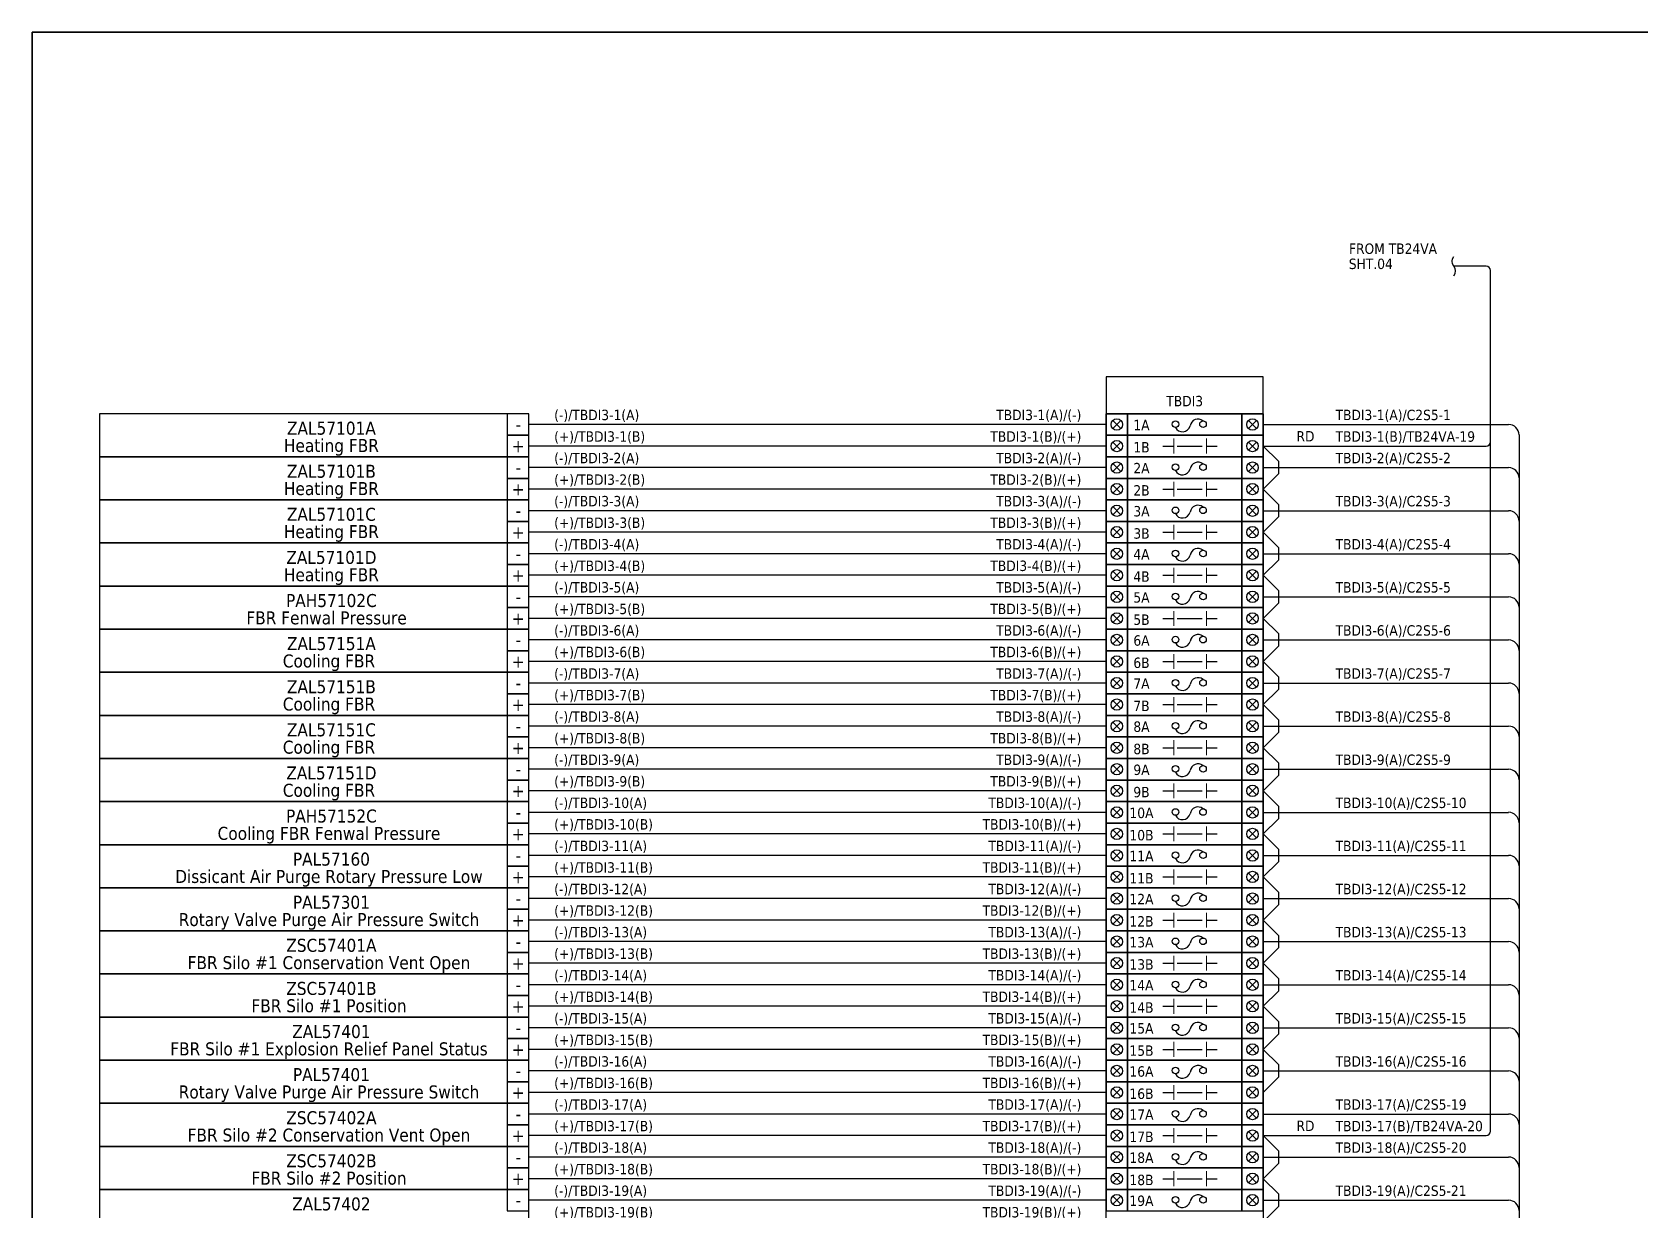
# Model space of a CAD drawing. Header units: millimetres. Extents: x 0 to 1792788, y -13 to 262234.
# Drawn here: x 905434 to 952570, y 126393 to 160934 of the extents above; entities that cross this region are included whole.
import ezdxf
from ezdxf.enums import TextEntityAlignment as Align

# ---------------------------------------------------------------- set-up
doc = ezdxf.new("R2010")
doc.units = ezdxf.units.MM
doc.layers.add('HELPPOINT', color=7, linetype='Continuous', lineweight=25)
doc.layers.add('power', color=7, linetype='Continuous', lineweight=25)
doc.styles.add('Tahoma', font='')
doc.styles.get('Tahoma').set_extended_font_data('Tahoma')

# ---------------------------------------------------------------- blocks, each defined once
blk = doc.blocks.new('TPA')
at = {"layer": 'HELPPOINT', "color": 4, "lineweight": 35, "ltscale": 25.4}
for p, q in [((14292753, 12749437), (14292753, 12827491)), ((14292753, 12827491), (14405128, 12827491)), ((14292753, 12749437), (14292753, 12827491)), ((14292753, 12827491), (14405128, 12827491))]:
    blk.add_line(p, q, dxfattribs=at)

msp = doc.modelspace()

# ---------------------------------------------------------------- linework, layer by layer
at = {"color": 1, "ltscale": 25.4}
for p, q in [((948035, 154079), (947089, 154079)), ((948162, 128725), (948162, 153952)), ((937335, 149555), (937100, 149320)), ((937100, 149555), (937335, 149320)), ((941074, 149555), (941309, 149320)), ((941309, 149555), (941074, 149320)), ((941507, 148806), (941954, 148359)), ((941507, 148806), (948035, 148806)), ((937335, 148292), (937100, 148057)), ((937100, 148292), (937335, 148057)), ((941074, 148292), (941309, 148057)), ((941309, 148292), (941074, 148057)), ((941954, 148359), (941954, 147989)), ((941507, 147543), (941954, 147989)), ((941507, 147543), (941954, 147096)), ((941954, 147096), (941954, 146726)), ((937335, 147029), (937100, 146794)), ((937100, 147029), (937335, 146794)), ((941074, 147029), (941309, 146794)), ((941309, 147029), (941074, 146794)), ((941507, 146280), (941954, 146726)), ((941507, 146280), (941954, 145833)), ((937335, 145766), (937100, 145531)), ((937100, 145766), (937335, 145531)), ((941074, 145766), (941309, 145531)), ((941309, 145766), (941074, 145531)), ((941954, 145833), (941954, 145463)), ((941507, 145017), (941954, 145463)), ((941507, 145017), (941954, 144570)), ((937335, 144503), (937100, 144268)), ((937100, 144503), (937335, 144268)), ((941074, 144503), (941309, 144268)), ((941309, 144503), (941074, 144268)), ((941954, 144570), (941954, 144200)), ((941507, 143754), (941954, 144200)), ((941507, 143754), (941954, 143307)), ((941954, 143307), (941954, 142937)), ((937335, 143240), (937100, 143005)), ((937100, 143240), (937335, 143005)), ((941074, 143240), (941309, 143005)), ((941309, 143240), (941074, 143005)), ((941507, 142491), (941954, 142937)), ((941507, 142491), (941954, 142044)), ((937335, 141977), (937100, 141742)), ((937100, 141977), (937335, 141742)), ((941074, 141977), (941309, 141742)), ((941309, 141977), (941074, 141742)), ((941954, 142044), (941954, 141674)), ((941507, 141228), (941954, 141674)), ((941507, 141228), (941954, 140781)), ((937335, 140714), (937100, 140479)), ((937100, 140714), (937335, 140479)), ((941074, 140714), (941309, 140479)), ((941309, 140714), (941074, 140479)), ((941954, 140781), (941954, 140411)), ((941507, 139965), (941954, 140411)), ((941507, 139965), (941954, 139518)), ((937335, 139451), (937100, 139216)), ((937100, 139451), (937335, 139216)), ((941074, 139451), (941309, 139216)), ((941309, 139451), (941074, 139216)), ((941507, 138702), (941954, 139148)), ((941954, 139518), (941954, 139148)), ((941507, 138702), (941954, 138255)), ((937335, 138188), (937100, 137953)), ((937100, 138188), (937335, 137953)), ((941074, 138188), (941309, 137953)), ((941309, 138188), (941074, 137953)), ((941954, 138255), (941954, 137885)), ((941507, 137439), (941954, 137885)), ((941507, 137439), (941954, 136992)), ((937335, 136925), (937100, 136690)), ((937100, 136925), (937335, 136690)), ((941074, 136925), (941309, 136690)), ((941309, 136925), (941074, 136690)), ((941954, 136992), (941954, 136622)), ((941507, 136176), (941954, 136622)), ((941507, 136176), (941954, 135729)), ((937335, 135662), (937100, 135427)), ((937100, 135662), (937335, 135427)), ((941074, 135662), (941309, 135427)), ((941309, 135662), (941074, 135427)), ((941507, 134913), (941954, 135359)), ((941954, 135729), (941954, 135359)), ((941507, 134913), (941954, 134466)), ((937335, 134399), (937100, 134164)), ((937100, 134399), (937335, 134164)), ((941074, 134399), (941309, 134164)), ((941309, 134399), (941074, 134164)), ((941954, 134466), (941954, 134096)), ((941507, 133650), (941954, 134096)), ((941507, 133650), (941954, 133203)), ((937335, 133136), (937100, 132901)), ((937100, 133136), (937335, 132901)), ((941074, 133136), (941309, 132901)), ((941309, 133136), (941074, 132901)), ((941954, 133203), (941954, 132833)), ((941507, 132387), (941954, 132833)), ((941507, 132387), (941954, 131940)), ((937335, 131873), (937100, 131638)), ((937100, 131873), (937335, 131638)), ((941074, 131873), (941309, 131638)), ((941309, 131873), (941074, 131638)), ((941507, 131124), (941954, 131570)), ((941954, 131940), (941954, 131570)), ((941507, 131124), (941954, 130677)), ((937335, 130610), (937100, 130375)), ((937100, 130610), (937335, 130375)), ((941074, 130610), (941309, 130375)), ((941309, 130610), (941074, 130375)), ((941954, 130677), (941954, 130307)), ((941507, 129861), (941954, 130307)), ((937335, 129347), (937100, 129112)), ((937100, 129347), (937335, 129112)), ((941074, 129347), (941309, 129112)), ((941309, 129347), (941074, 129112)), ((941507, 128598), (941954, 128151)), ((941507, 128598), (948035, 128598)), ((937335, 128084), (937100, 127849)), ((937100, 128084), (937335, 127849)), ((941074, 128084), (941309, 127849)), ((941309, 128084), (941074, 127849)), ((941507, 127335), (941954, 127782)), ((941954, 128151), (941954, 127782)), ((941507, 127335), (941954, 126888)), ((937335, 126821), (937100, 126586)), ((937100, 126821), (937335, 126586)), ((941074, 126821), (941309, 126586)), ((941309, 126821), (941074, 126586)), ((941954, 126888), (941954, 126519)), ((941507, 126072), (941954, 126519))]:
    msp.add_line(p, q, dxfattribs=at)
at = {"color": 4, "ltscale": 25.4}
for p, q in [((936901, 149437), (919984, 149437)), ((941507, 149437), (948696, 149437)), ((949001, 149132), (949001, 107008)), ((936901, 148174), (919984, 148174)), ((941507, 148174), (948696, 148174)), ((936901, 146911), (919984, 146911)), ((941507, 146911), (948696, 146911)), ((936901, 145648), (919984, 145648)), ((941507, 145648), (948696, 145648)), ((936901, 144385), (919984, 144385)), ((941507, 144385), (948696, 144385)), ((936901, 143122), (919984, 143122)), ((941507, 143122), (948696, 143122)), ((936901, 141859), (919984, 141859)), ((941507, 141859), (948696, 141859)), ((936901, 140596), (919984, 140596)), ((941507, 140596), (948696, 140596)), ((936901, 139333), (919984, 139333)), ((941507, 139333), (948696, 139333)), ((936901, 138070), (919984, 138070)), ((941507, 138070), (948696, 138070)), ((936901, 136807), (919984, 136807)), ((941507, 136807), (948696, 136807)), ((936901, 135544), (919984, 135544)), ((941507, 135544), (948696, 135544)), ((936901, 134281), (919984, 134281)), ((941507, 134281), (948696, 134281)), ((936901, 133018), (919984, 133018)), ((941507, 133018), (948696, 133018)), ((936901, 131755), (919984, 131755)), ((941507, 131755), (948696, 131755)), ((936901, 130492), (919984, 130492)), ((941507, 130492), (948696, 130492)), ((936901, 129229), (919984, 129229)), ((941507, 129229), (948696, 129229)), ((936901, 127966), (919984, 127966)), ((941507, 127966), (948696, 127966)), ((936901, 126704), (919984, 126704)), ((941507, 126704), (948696, 126704))]:
    msp.add_line(p, q, dxfattribs=at)
at = {"color": 7, "lineweight": 9, "ltscale": 25.4}
for p, q in [((938886, 148589), (938886, 149022)), ((939840, 148589), (939840, 149022)), ((938886, 147326), (938886, 147759)), ((939840, 147326), (939840, 147759)), ((938886, 146063), (938886, 146496)), ((939840, 146063), (939840, 146496)), ((938886, 144800), (938886, 145233)), ((939840, 144800), (939840, 145233)), ((938886, 143537), (938886, 143970)), ((939840, 143537), (939840, 143970)), ((938886, 142274), (938886, 142707)), ((939840, 142274), (939840, 142707)), ((938886, 141011), (938886, 141444)), ((939840, 141011), (939840, 141444)), ((938886, 139748), (938886, 140181)), ((939840, 139748), (939840, 140181)), ((938886, 138485), (938886, 138919)), ((939840, 138485), (939840, 138919)), ((938886, 137222), (938886, 137656)), ((939840, 137222), (939840, 137656)), ((938886, 135959), (938886, 136393)), ((939840, 135959), (939840, 136393)), ((938886, 134696), (938886, 135130)), ((939840, 134696), (939840, 135130)), ((938886, 133433), (938886, 133867)), ((939840, 133433), (939840, 133867)), ((938886, 132170), (938886, 132604)), ((939840, 132170), (939840, 132604)), ((938886, 130907), (938886, 131341)), ((939840, 130907), (939840, 131341)), ((938886, 129644), (938886, 130078)), ((939840, 129644), (939840, 130078)), ((938886, 128381), (938886, 128815)), ((939840, 128381), (939840, 128815)), ((938886, 127118), (938886, 127552)), ((939840, 127118), (939840, 127552))]:
    msp.add_line(p, q, dxfattribs=at)
at = {"color": 7, "ltscale": 25.4}
for p, q in [((936901, 148806), (919984, 148806)), ((937335, 148923), (937100, 148688)), ((937100, 148923), (937335, 148688)), ((938568, 148806), (938886, 148806)), ((938986, 148806), (939712, 148806)), ((939840, 148806), (940158, 148806)), ((941074, 148923), (941309, 148688)), ((941309, 148923), (941074, 148688)), ((936901, 147543), (919984, 147543)), ((937335, 147660), (937100, 147425)), ((937100, 147660), (937335, 147425)), ((938568, 147543), (938886, 147543)), ((938986, 147543), (939712, 147543)), ((939840, 147543), (940158, 147543)), ((941074, 147660), (941309, 147425)), ((941309, 147660), (941074, 147425)), ((936901, 146280), (919984, 146280)), ((937335, 146397), (937100, 146162)), ((937100, 146397), (937335, 146162)), ((938568, 146280), (938886, 146280)), ((938986, 146280), (939712, 146280)), ((939840, 146280), (940158, 146280)), ((941074, 146397), (941309, 146162)), ((941309, 146397), (941074, 146162)), ((936901, 145017), (919984, 145017)), ((937335, 145134), (937100, 144899)), ((937100, 145134), (937335, 144899)), ((938568, 145017), (938886, 145017)), ((938986, 145017), (939712, 145017)), ((939840, 145017), (940158, 145017)), ((941074, 145134), (941309, 144899)), ((941309, 145134), (941074, 144899)), ((937335, 143871), (937100, 143636)), ((937100, 143871), (937335, 143636)), ((941074, 143871), (941309, 143636)), ((941309, 143871), (941074, 143636)), ((936901, 143754), (919984, 143754)), ((938568, 143754), (938886, 143754)), ((938986, 143754), (939712, 143754)), ((939840, 143754), (940158, 143754)), ((936901, 142491), (919984, 142491)), ((937335, 142608), (937100, 142373)), ((937100, 142608), (937335, 142373)), ((938568, 142491), (938886, 142491)), ((938986, 142491), (939712, 142491)), ((939840, 142491), (940158, 142491)), ((941074, 142608), (941309, 142373)), ((941309, 142608), (941074, 142373)), ((936901, 141228), (919984, 141228)), ((937335, 141345), (937100, 141110)), ((937100, 141345), (937335, 141110)), ((938568, 141228), (938886, 141228)), ((938986, 141228), (939712, 141228)), ((939840, 141228), (940158, 141228)), ((941074, 141345), (941309, 141110)), ((941309, 141345), (941074, 141110)), ((937335, 140082), (937100, 139847)), ((937100, 140082), (937335, 139847)), ((941074, 140082), (941309, 139847)), ((941309, 140082), (941074, 139847)), ((936901, 139965), (919984, 139965)), ((938568, 139965), (938886, 139965)), ((938986, 139965), (939712, 139965)), ((939840, 139965), (940158, 139965)), ((936901, 138702), (919984, 138702)), ((937335, 138819), (937100, 138584)), ((937100, 138819), (937335, 138584)), ((938568, 138702), (938886, 138702)), ((938986, 138702), (939712, 138702)), ((939840, 138702), (940158, 138702)), ((941074, 138819), (941309, 138584)), ((941309, 138819), (941074, 138584)), ((936901, 137439), (919984, 137439)), ((937335, 137556), (937100, 137321)), ((937100, 137556), (937335, 137321)), ((938568, 137439), (938886, 137439)), ((938986, 137439), (939712, 137439)), ((939840, 137439), (940158, 137439)), ((941074, 137556), (941309, 137321)), ((941309, 137556), (941074, 137321)), ((937335, 136293), (937100, 136058)), ((937100, 136293), (937335, 136058)), ((941074, 136293), (941309, 136058)), ((941309, 136293), (941074, 136058)), ((936901, 136176), (919984, 136176)), ((938568, 136176), (938886, 136176)), ((938986, 136176), (939712, 136176)), ((939840, 136176), (940158, 136176)), ((936901, 134913), (919984, 134913)), ((937335, 135030), (937100, 134795)), ((937100, 135030), (937335, 134795)), ((938568, 134913), (938886, 134913)), ((938986, 134913), (939712, 134913)), ((939840, 134913), (940158, 134913)), ((941074, 135030), (941309, 134795)), ((941309, 135030), (941074, 134795)), ((936901, 133650), (919984, 133650)), ((937335, 133767), (937100, 133532)), ((937100, 133767), (937335, 133532)), ((938568, 133650), (938886, 133650)), ((938986, 133650), (939712, 133650)), ((939840, 133650), (940158, 133650)), ((941074, 133767), (941309, 133532)), ((941309, 133767), (941074, 133532)), ((937335, 132504), (937100, 132269)), ((937100, 132504), (937335, 132269)), ((941074, 132504), (941309, 132269)), ((941309, 132504), (941074, 132269)), ((936901, 132387), (919984, 132387)), ((938568, 132387), (938886, 132387)), ((938986, 132387), (939712, 132387)), ((939840, 132387), (940158, 132387)), ((936901, 131124), (919984, 131124)), ((937335, 131241), (937100, 131006)), ((937100, 131241), (937335, 131006)), ((938568, 131124), (938886, 131124)), ((938986, 131124), (939712, 131124)), ((939840, 131124), (940158, 131124)), ((941074, 131241), (941309, 131006)), ((941309, 131241), (941074, 131006)), ((936901, 129861), (919984, 129861)), ((937335, 129978), (937100, 129743)), ((937100, 129978), (937335, 129743)), ((938568, 129861), (938886, 129861)), ((938986, 129861), (939712, 129861)), ((939840, 129861), (940158, 129861)), ((941074, 129978), (941309, 129743)), ((941309, 129978), (941074, 129743)), ((937335, 128715), (937100, 128480)), ((937100, 128715), (937335, 128480)), ((941074, 128715), (941309, 128480)), ((941309, 128715), (941074, 128480)), ((936901, 128598), (919984, 128598)), ((938568, 128598), (938886, 128598)), ((938986, 128598), (939712, 128598)), ((939840, 128598), (940158, 128598)), ((936901, 127335), (919984, 127335)), ((937335, 127452), (937100, 127218)), ((937100, 127452), (937335, 127218)), ((938568, 127335), (938886, 127335)), ((938986, 127335), (939712, 127335)), ((939840, 127335), (940158, 127335)), ((941074, 127452), (941309, 127218)), ((941309, 127452), (941074, 127218))]:
    msp.add_line(p, q, dxfattribs=at)
at = {"color": 1, "ltscale": 25.4}
msp.add_lwpolyline([(947089, 153797, 0.351), (947089, 154079, -0.351), (947089, 154360, 2.081666)], format="xyb", dxfattribs=at)
at = {"color": 4, "ltscale": 25.4}
msp.add_lwpolyline([(936901, 149753), (941507, 149753), (941507, 150832), (936901, 150832)], close=True, dxfattribs=at)
at = {"color": 2, "ltscale": 25.4}
for points in [[(907403, 148490), (919984, 148490), (919984, 149753), (907403, 149753)], [(907403, 147227), (919984, 147227), (919984, 148490), (907403, 148490)], [(907403, 145964), (919984, 145964), (919984, 147227), (907403, 147227)], [(907403, 144701), (919984, 144701), (919984, 145964), (907403, 145964)], [(907403, 143438), (919984, 143438), (919984, 144701), (907403, 144701)], [(907403, 142175), (919984, 142175), (919984, 143438), (907403, 143438)], [(907403, 140912), (919984, 140912), (919984, 142175), (907403, 142175)], [(907403, 139649), (919984, 139649), (919984, 140912), (907403, 140912)], [(907403, 138386), (919984, 138386), (919984, 139649), (907403, 139649)], [(907403, 137123), (919984, 137123), (919984, 138386), (907403, 138386)], [(907403, 135860), (919984, 135860), (919984, 137123), (907403, 137123)], [(907403, 134597), (919984, 134597), (919984, 135860), (907403, 135860)], [(907403, 133334), (919984, 133334), (919984, 134597), (907403, 134597)], [(907403, 132071), (919984, 132071), (919984, 133334), (907403, 133334)], [(907403, 130808), (919984, 130808), (919984, 132071), (907403, 132071)], [(907403, 129545), (919984, 129545), (919984, 130808), (907403, 130808)], [(907403, 128282), (919984, 128282), (919984, 129545), (907403, 129545)], [(907403, 127019), (919984, 127019), (919984, 128282), (907403, 128282)], [(907403, 125756), (919984, 125756), (919984, 127019), (907403, 127019)]]:
    msp.add_lwpolyline(points, close=True, dxfattribs=at)
at = {"color": 7, "ltscale": 25.4}
for points in [[(919353, 149121), (919984, 149121), (919984, 149753), (919353, 149753)], [(919353, 148490), (919984, 148490), (919984, 149121), (919353, 149121)], [(936901, 148490), (937533, 148490), (937533, 149121), (936901, 149121)], [(937533, 148490), (940876, 148490), (940876, 149121), (937533, 149121)], [(940876, 148490), (941507, 148490), (941507, 149121), (940876, 149121)], [(919353, 147858), (919984, 147858), (919984, 148490), (919353, 148490)], [(919353, 147227), (919984, 147227), (919984, 147858), (919353, 147858)], [(936901, 147227), (937533, 147227), (937533, 147858), (936901, 147858)], [(937533, 147227), (940876, 147227), (940876, 147858), (937533, 147858)], [(940876, 147227), (941507, 147227), (941507, 147858), (940876, 147858)], [(919353, 146595), (919984, 146595), (919984, 147227), (919353, 147227)], [(919353, 145964), (919984, 145964), (919984, 146595), (919353, 146595)], [(936901, 145964), (937533, 145964), (937533, 146595), (936901, 146595)], [(937533, 145964), (940876, 145964), (940876, 146595), (937533, 146595)], [(940876, 145964), (941507, 145964), (941507, 146595), (940876, 146595)], [(919353, 145332), (919984, 145332), (919984, 145964), (919353, 145964)], [(919353, 144701), (919984, 144701), (919984, 145332), (919353, 145332)], [(936901, 144701), (937533, 144701), (937533, 145332), (936901, 145332)], [(937533, 144701), (940876, 144701), (940876, 145332), (937533, 145332)], [(940876, 144701), (941507, 144701), (941507, 145332), (940876, 145332)], [(919353, 144069), (919984, 144069), (919984, 144701), (919353, 144701)], [(919353, 143438), (919984, 143438), (919984, 144069), (919353, 144069)], [(936901, 143438), (937533, 143438), (937533, 144069), (936901, 144069)], [(937533, 143438), (940876, 143438), (940876, 144069), (937533, 144069)], [(940876, 143438), (941507, 143438), (941507, 144069), (940876, 144069)], [(919353, 142806), (919984, 142806), (919984, 143438), (919353, 143438)], [(919353, 142175), (919984, 142175), (919984, 142806), (919353, 142806)], [(936901, 142175), (937533, 142175), (937533, 142806), (936901, 142806)], [(937533, 142175), (940876, 142175), (940876, 142806), (937533, 142806)], [(940876, 142175), (941507, 142175), (941507, 142806), (940876, 142806)], [(919353, 141543), (919984, 141543), (919984, 142175), (919353, 142175)], [(919353, 140912), (919984, 140912), (919984, 141543), (919353, 141543)], [(936901, 140912), (937533, 140912), (937533, 141543), (936901, 141543)], [(937533, 140912), (940876, 140912), (940876, 141543), (937533, 141543)], [(940876, 140912), (941507, 140912), (941507, 141543), (940876, 141543)], [(919353, 140281), (919984, 140281), (919984, 140912), (919353, 140912)], [(919353, 139649), (919984, 139649), (919984, 140281), (919353, 140281)], [(936901, 139649), (937533, 139649), (937533, 140281), (936901, 140281)], [(937533, 139649), (940876, 139649), (940876, 140281), (937533, 140281)], [(940876, 139649), (941507, 139649), (941507, 140281), (940876, 140281)], [(919353, 139018), (919984, 139018), (919984, 139649), (919353, 139649)], [(919353, 138386), (919984, 138386), (919984, 139018), (919353, 139018)], [(936901, 138386), (937533, 138386), (937533, 139018), (936901, 139018)], [(937533, 138386), (940876, 138386), (940876, 139018), (937533, 139018)], [(940876, 138386), (941507, 138386), (941507, 139018), (940876, 139018)], [(919353, 137755), (919984, 137755), (919984, 138386), (919353, 138386)], [(919353, 137123), (919984, 137123), (919984, 137755), (919353, 137755)], [(936901, 137123), (937533, 137123), (937533, 137755), (936901, 137755)], [(937533, 137123), (940876, 137123), (940876, 137755), (937533, 137755)], [(940876, 137123), (941507, 137123), (941507, 137755), (940876, 137755)], [(919353, 136492), (919984, 136492), (919984, 137123), (919353, 137123)], [(919353, 135860), (919984, 135860), (919984, 136492), (919353, 136492)], [(936901, 135860), (937533, 135860), (937533, 136492), (936901, 136492)], [(937533, 135860), (940876, 135860), (940876, 136492), (937533, 136492)], [(940876, 135860), (941507, 135860), (941507, 136492), (940876, 136492)], [(919353, 135229), (919984, 135229), (919984, 135860), (919353, 135860)], [(919353, 134597), (919984, 134597), (919984, 135229), (919353, 135229)], [(936901, 134597), (937533, 134597), (937533, 135229), (936901, 135229)], [(937533, 134597), (940876, 134597), (940876, 135229), (937533, 135229)], [(940876, 134597), (941507, 134597), (941507, 135229), (940876, 135229)], [(919353, 133966), (919984, 133966), (919984, 134597), (919353, 134597)], [(919353, 133334), (919984, 133334), (919984, 133966), (919353, 133966)], [(936901, 133334), (937533, 133334), (937533, 133966), (936901, 133966)], [(937533, 133334), (940876, 133334), (940876, 133966), (937533, 133966)], [(940876, 133334), (941507, 133334), (941507, 133966), (940876, 133966)], [(919353, 132703), (919984, 132703), (919984, 133334), (919353, 133334)], [(919353, 132071), (919984, 132071), (919984, 132703), (919353, 132703)], [(936901, 132071), (937533, 132071), (937533, 132703), (936901, 132703)], [(937533, 132071), (940876, 132071), (940876, 132703), (937533, 132703)], [(940876, 132071), (941507, 132071), (941507, 132703), (940876, 132703)], [(919353, 131440), (919984, 131440), (919984, 132071), (919353, 132071)], [(919353, 130808), (919984, 130808), (919984, 131440), (919353, 131440)], [(936901, 130808), (937533, 130808), (937533, 131440), (936901, 131440)], [(937533, 130808), (940876, 130808), (940876, 131440), (937533, 131440)], [(940876, 130808), (941507, 130808), (941507, 131440), (940876, 131440)], [(919353, 130177), (919984, 130177), (919984, 130808), (919353, 130808)], [(919353, 129545), (919984, 129545), (919984, 130177), (919353, 130177)], [(936901, 129545), (937533, 129545), (937533, 130177), (936901, 130177)], [(937533, 129545), (940876, 129545), (940876, 130177), (937533, 130177)], [(940876, 129545), (941507, 129545), (941507, 130177), (940876, 130177)], [(919353, 128914), (919984, 128914), (919984, 129545), (919353, 129545)], [(919353, 128282), (919984, 128282), (919984, 128914), (919353, 128914)], [(936901, 128282), (937533, 128282), (937533, 128914), (936901, 128914)], [(937533, 128282), (940876, 128282), (940876, 128914), (937533, 128914)], [(940876, 128282), (941507, 128282), (941507, 128914), (940876, 128914)], [(919353, 127651), (919984, 127651), (919984, 128282), (919353, 128282)], [(919353, 127019), (919984, 127019), (919984, 127651), (919353, 127651)], [(936901, 127019), (937533, 127019), (937533, 127651), (936901, 127651)], [(937533, 127019), (940876, 127019), (940876, 127651), (937533, 127651)], [(940876, 127019), (941507, 127019), (941507, 127651), (940876, 127651)], [(919353, 126388), (919984, 126388), (919984, 127019), (919353, 127019)]]:
    msp.add_lwpolyline(points, close=True, dxfattribs=at)
at = {"color": 1, "ltscale": 25.4}
for points in [[(936901, 149121), (937533, 149121), (937533, 149753), (936901, 149753)], [(937533, 149121), (940876, 149121), (940876, 149753), (937533, 149753)], [(940876, 149121), (941507, 149121), (941507, 149753), (940876, 149753)], [(936901, 147858), (937533, 147858), (937533, 148490), (936901, 148490)], [(937533, 147858), (940876, 147858), (940876, 148490), (937533, 148490)], [(940876, 147858), (941507, 147858), (941507, 148490), (940876, 148490)], [(936901, 146595), (937533, 146595), (937533, 147227), (936901, 147227)], [(937533, 146595), (940876, 146595), (940876, 147227), (937533, 147227)], [(940876, 146595), (941507, 146595), (941507, 147227), (940876, 147227)], [(936901, 145332), (937533, 145332), (937533, 145964), (936901, 145964)], [(937533, 145332), (940876, 145332), (940876, 145964), (937533, 145964)], [(940876, 145332), (941507, 145332), (941507, 145964), (940876, 145964)], [(936901, 144069), (937533, 144069), (937533, 144701), (936901, 144701)], [(937533, 144069), (940876, 144069), (940876, 144701), (937533, 144701)], [(940876, 144069), (941507, 144069), (941507, 144701), (940876, 144701)], [(936901, 142806), (937533, 142806), (937533, 143438), (936901, 143438)], [(937533, 142806), (940876, 142806), (940876, 143438), (937533, 143438)], [(940876, 142806), (941507, 142806), (941507, 143438), (940876, 143438)], [(936901, 141543), (937533, 141543), (937533, 142175), (936901, 142175)], [(937533, 141543), (940876, 141543), (940876, 142175), (937533, 142175)], [(940876, 141543), (941507, 141543), (941507, 142175), (940876, 142175)], [(936901, 140281), (937533, 140281), (937533, 140912), (936901, 140912)], [(937533, 140281), (940876, 140281), (940876, 140912), (937533, 140912)], [(940876, 140281), (941507, 140281), (941507, 140912), (940876, 140912)], [(936901, 139018), (937533, 139018), (937533, 139649), (936901, 139649)], [(937533, 139018), (940876, 139018), (940876, 139649), (937533, 139649)], [(940876, 139018), (941507, 139018), (941507, 139649), (940876, 139649)], [(936901, 137755), (937533, 137755), (937533, 138386), (936901, 138386)], [(937533, 137755), (940876, 137755), (940876, 138386), (937533, 138386)], [(940876, 137755), (941507, 137755), (941507, 138386), (940876, 138386)], [(936901, 136492), (937533, 136492), (937533, 137123), (936901, 137123)], [(937533, 136492), (940876, 136492), (940876, 137123), (937533, 137123)], [(940876, 136492), (941507, 136492), (941507, 137123), (940876, 137123)], [(936901, 135229), (937533, 135229), (937533, 135860), (936901, 135860)], [(937533, 135229), (940876, 135229), (940876, 135860), (937533, 135860)], [(940876, 135229), (941507, 135229), (941507, 135860), (940876, 135860)], [(936901, 133966), (937533, 133966), (937533, 134597), (936901, 134597)], [(937533, 133966), (940876, 133966), (940876, 134597), (937533, 134597)], [(940876, 133966), (941507, 133966), (941507, 134597), (940876, 134597)], [(936901, 132703), (937533, 132703), (937533, 133334), (936901, 133334)], [(937533, 132703), (940876, 132703), (940876, 133334), (937533, 133334)], [(940876, 132703), (941507, 132703), (941507, 133334), (940876, 133334)], [(936901, 131440), (937533, 131440), (937533, 132071), (936901, 132071)], [(937533, 131440), (940876, 131440), (940876, 132071), (937533, 132071)], [(940876, 131440), (941507, 131440), (941507, 132071), (940876, 132071)], [(936901, 130177), (937533, 130177), (937533, 130808), (936901, 130808)], [(937533, 130177), (940876, 130177), (940876, 130808), (937533, 130808)], [(940876, 130177), (941507, 130177), (941507, 130808), (940876, 130808)], [(936901, 128914), (937533, 128914), (937533, 129545), (936901, 129545)], [(937533, 128914), (940876, 128914), (940876, 129545), (937533, 129545)], [(940876, 128914), (941507, 128914), (941507, 129545), (940876, 129545)], [(936901, 127651), (937533, 127651), (937533, 128282), (936901, 128282)], [(937533, 127651), (940876, 127651), (940876, 128282), (937533, 128282)], [(940876, 127651), (941507, 127651), (941507, 128282), (940876, 128282)], [(936901, 126388), (937533, 126388), (937533, 127019), (936901, 127019)], [(937533, 126388), (940876, 126388), (940876, 127019), (937533, 127019)], [(940876, 126388), (941507, 126388), (941507, 127019), (940876, 127019)]]:
    msp.add_lwpolyline(points, close=True, dxfattribs=at)
at = {"color": 7, "lineweight": 30, "ltscale": 25.4}
for points in [[(936901, 149753), (941507, 149753), (941507, 148490), (936901, 148490), (936901, 149753)], [(936901, 148490), (941507, 148490), (941507, 147227), (936901, 147227), (936901, 148490)], [(936901, 147227), (941507, 147227), (941507, 145964), (936901, 145964), (936901, 147227)], [(936901, 145964), (941507, 145964), (941507, 144701), (936901, 144701), (936901, 145964)], [(936901, 144701), (941507, 144701), (941507, 143438), (936901, 143438), (936901, 144701)], [(936901, 143438), (941507, 143438), (941507, 142175), (936901, 142175), (936901, 143438)], [(936901, 142175), (941507, 142175), (941507, 140912), (936901, 140912), (936901, 142175)], [(936901, 140912), (941507, 140912), (941507, 139649), (936901, 139649), (936901, 140912)], [(936901, 139649), (941507, 139649), (941507, 138386), (936901, 138386), (936901, 139649)], [(936901, 138386), (941507, 138386), (941507, 137123), (936901, 137123), (936901, 138386)], [(936901, 137123), (941507, 137123), (941507, 135860), (936901, 135860), (936901, 137123)], [(936901, 135860), (941507, 135860), (941507, 134597), (936901, 134597), (936901, 135860)], [(936901, 134597), (941507, 134597), (941507, 133334), (936901, 133334), (936901, 134597)], [(936901, 133334), (941507, 133334), (941507, 132071), (936901, 132071), (936901, 133334)], [(936901, 132071), (941507, 132071), (941507, 130808), (936901, 130808), (936901, 132071)], [(936901, 130808), (941507, 130808), (941507, 129545), (936901, 129545), (936901, 130808)], [(936901, 129545), (941507, 129545), (941507, 128282), (936901, 128282), (936901, 129545)], [(936901, 128282), (941507, 128282), (941507, 127019), (936901, 127019), (936901, 128282)], [(936901, 127019), (941507, 127019), (941507, 125756), (936901, 125756), (936901, 127019)]]:
    msp.add_lwpolyline(points, dxfattribs=at)
at = {"color": 1, "ltscale": 25.4}
for centre in [(937217, 149437), (941191, 149437), (937217, 148174), (941191, 148174), (937217, 146911), (941191, 146911), (937217, 145648), (941191, 145648), (937217, 144385), (941191, 144385), (937217, 143122), (941191, 143122), (937217, 141859), (941191, 141859), (937217, 140596), (941191, 140596), (937217, 139333), (941191, 139333), (937217, 138070), (941191, 138070), (937217, 136807), (941191, 136807), (937217, 135544), (941191, 135544), (937217, 134281), (941191, 134281), (937217, 133018), (941191, 133018), (937217, 131755), (941191, 131755), (937217, 130492), (941191, 130492), (937217, 129229), (941191, 129229), (937217, 127966), (941191, 127966), (937217, 126704), (941191, 126704)]:
    msp.add_circle(centre, 166, dxfattribs=at)
at = {"color": 7, "ltscale": 25.4}
for centre in [(937217, 148806), (941191, 148806), (937217, 147543), (941191, 147543), (937217, 146280), (941191, 146280), (937217, 145017), (941191, 145017), (937217, 143754), (941191, 143754), (937217, 142491), (941191, 142491), (937217, 141228), (941191, 141228), (937217, 139965), (941191, 139965), (937217, 138702), (941191, 138702), (937217, 137439), (941191, 137439), (937217, 136176), (941191, 136176), (937217, 134913), (941191, 134913), (937217, 133650), (941191, 133650), (937217, 132387), (941191, 132387), (937217, 131124), (941191, 131124), (937217, 129861), (941191, 129861), (937217, 128598), (941191, 128598), (937217, 127335), (941191, 127335)]:
    msp.add_circle(centre, 166, dxfattribs=at)
at = {"color": 1, "ltscale": 25.4}
for centre, start, end in [((948035, 153952), 0, 90), ((948035, 148933), 270, 0), ((948035, 128725), 270, 0)]:
    msp.add_arc(centre, 127, start, end, dxfattribs=at)
at = {"color": 4, "ltscale": 25.4}
for centre in [(948696, 149132), (948696, 147869), (948696, 146606), (948696, 145343), (948696, 144080), (948696, 142817), (948696, 141554), (948696, 140291), (948696, 139028), (948696, 137766), (948696, 136503), (948696, 135240), (948696, 133977), (948696, 132714), (948696, 131451), (948696, 130188), (948696, 128925), (948696, 127662), (948696, 126399)]:
    msp.add_arc(centre, 305, 0, 90, dxfattribs=at)
at = {"layer": 'power', "color": 1, "ltscale": 25.4}
for centre in [(938932, 149447), (939742, 149447), (938932, 148184), (939742, 148184), (938932, 146921), (939742, 146921), (938932, 145658), (939742, 145658), (938932, 144395), (939742, 144395), (938932, 143132), (939742, 143132), (938932, 141869), (939742, 141869), (938932, 140606), (939742, 140606), (938932, 139343), (939742, 139343), (938932, 138080), (939742, 138080), (938932, 136817), (939742, 136817), (938932, 135554), (939742, 135554), (938932, 134291), (939742, 134291), (938932, 133028), (939742, 133028), (938932, 131765), (939742, 131765), (938932, 130502), (939742, 130502), (938932, 129239), (939742, 129239), (938932, 127976), (939742, 127976), (938932, 126713), (939742, 126713)]:
    msp.add_circle(centre, 96.7, dxfattribs=at)
for centre, radius, start, end in [((939595, 149361), 235, 51.1309, 171.3254), ((939139, 149452), 230, 206.1634, 346.0383), ((939139, 148189), 230, 206.1634, 346.0383), ((939595, 148098), 235, 51.1309, 171.3254), ((939595, 146835), 235, 51.1309, 171.3254), ((939139, 146926), 230, 206.1634, 346.0383), ((939595, 145572), 235, 51.1309, 171.3254), ((939139, 145663), 230, 206.1634, 346.0383), ((939139, 144400), 230, 206.1634, 346.0383), ((939595, 144309), 235, 51.1309, 171.3254), ((939139, 143137), 230, 206.1634, 346.0383), ((939595, 143046), 235, 51.1309, 171.3254), ((939595, 141783), 235, 51.1309, 171.3254), ((939139, 141874), 230, 206.1634, 346.0383), ((939139, 140611), 230, 206.1634, 346.0383), ((939595, 140520), 235, 51.1309, 171.3254), ((939139, 139348), 230, 206.1634, 346.0383), ((939595, 139257), 235, 51.1309, 171.3254), ((939595, 137994), 235, 51.1309, 171.3254), ((939139, 138085), 230, 206.1634, 346.0383), ((939139, 136822), 230, 206.1634, 346.0383), ((939595, 136731), 235, 51.1309, 171.3254), ((939139, 135559), 230, 206.1634, 346.0383), ((939595, 135468), 235, 51.1309, 171.3254), ((939595, 134205), 235, 51.1309, 171.3254), ((939139, 134296), 230, 206.1634, 346.0383), ((939139, 133033), 230, 206.1634, 346.0383), ((939595, 132942), 235, 51.1309, 171.3254), ((939139, 131770), 230, 206.1634, 346.0383), ((939595, 131679), 235, 51.1309, 171.3254), ((939595, 130416), 235, 51.1309, 171.3254), ((939139, 130507), 230, 206.1634, 346.0383), ((939139, 129244), 230, 206.1634, 346.0383), ((939595, 129153), 235, 51.1309, 171.3254), ((939139, 127981), 230, 206.1634, 346.0383), ((939595, 127890), 235, 51.1309, 171.3254), ((939595, 126627), 235, 51.1309, 171.3254), ((939139, 126718), 230, 206.1634, 346.0383)]:
    msp.add_arc(centre, radius, start, end, dxfattribs=at)

# ---------------------------------------------------------------- block references
at = {"xscale": 0.8800000000046566, "yscale": 0.8800000000046566, "zscale": 0.8800000000046566}
msp.add_blockref('TPA', (-11672189, -11127258), dxfattribs=at)

# ---------------------------------------------------------------- texts
at = {"color": 1, "style": 'Tahoma'}
for s, p in [('FROM TB24VA', (944018, 154436)), ('SHT.04', (944013, 153992)), ('RD', (942480, 148939)), ('TBDI3-1(B)/TB24VA-19', (943625, 148932)), ('RD', (942480, 128731)), ('TBDI3-17(B)/TB24VA-20', (943625, 128725))]:
    msp.add_text(s, height=304.8, dxfattribs=at).set_placement(p)
at = {"color": 4, "style": 'Tahoma'}
for s, height, p in [('TBDI3', 304.8, (939204, 150123)), ('ZAL57101A', 381, (914202, 149329)), ('Heating FBR', 381, (914202, 148821)), ('ZAL57101B', 381, (914202, 148067)), ('Heating FBR', 381, (914202, 147559)), ('ZAL57101C', 381, (914202, 146804)), ('Heating FBR', 381, (914202, 146296)), ('ZAL57101D', 381, (914202, 145541)), ('Heating FBR', 381, (914202, 145033)), ('PAH57102C', 381, (914202, 144278)), ('FBR Fenwal Pressure  ', 381, (914202, 143770)), ('ZAL57151A', 381, (914202, 143015)), ('Cooling FBR ', 381, (914202, 142507)), ('ZAL57151B', 381, (914202, 141752)), ('Cooling FBR ', 381, (914202, 141244)), ('ZAL57151C', 381, (914202, 140489)), ('Cooling FBR ', 381, (914202, 139981)), ('ZAL57151D', 381, (914202, 139226)), ('Cooling FBR ', 381, (914202, 138718)), ('PAH57152C', 381, (914202, 137963)), ('Cooling FBR Fenwal Pressure ', 381, (914202, 137455)), ('PAL57160', 381, (914202, 136700)), ('Dissicant Air Purge Rotary Pressure Low ', 381, (914202, 136192)), ('PAL57301', 381, (914202, 135437)), ('Rotary Valve Purge Air Pressure Switch ', 381, (914202, 134929)), ('ZSC57401A', 381, (914202, 134174)), ('FBR Silo #1 Conservation Vent Open ', 381, (914202, 133666)), ('ZSC57401B', 381, (914202, 132911)), ('FBR Silo #1 Position ', 381, (914202, 132403)), ('ZAL57401', 381, (914202, 131648)), ('FBR Silo #1 Explosion Relief Panel Status ', 381, (914202, 131140)), ('PAL57401', 381, (914202, 130385)), ('Rotary Valve Purge Air Pressure Switch ', 381, (914202, 129877)), ('ZSC57402A', 381, (914202, 129122)), ('FBR Silo #2 Conservation Vent Open ', 381, (914202, 128614)), ('ZSC57402B', 381, (914202, 127859)), ('FBR Silo #2 Position ', 381, (914202, 127351)), ('ZAL57402', 381, (914202, 126596))]:
    msp.add_text(s, height=height, dxfattribs=at).set_placement(p, align=Align.MIDDLE_CENTER)
for s, p in [('(-)/TBDI3-1(A)', (920729, 149564)), ('TBDI3-1(A)/C2S5-1', (943625, 149564)), ('(-)/TBDI3-2(A)', (920729, 148301)), ('TBDI3-2(A)/C2S5-2', (943625, 148301)), ('(-)/TBDI3-3(A)', (920729, 147038)), ('TBDI3-3(A)/C2S5-3', (943625, 147038)), ('(-)/TBDI3-4(A)', (920729, 145775)), ('TBDI3-4(A)/C2S5-4', (943625, 145775)), ('(-)/TBDI3-5(A)', (920729, 144512)), ('TBDI3-5(A)/C2S5-5', (943625, 144512)), ('(-)/TBDI3-6(A)', (920729, 143249)), ('TBDI3-6(A)/C2S5-6', (943625, 143249)), ('(-)/TBDI3-7(A)', (920729, 141986)), ('TBDI3-7(A)/C2S5-7', (943625, 141986)), ('(-)/TBDI3-8(A)', (920729, 140723)), ('TBDI3-8(A)/C2S5-8', (943625, 140723)), ('(-)/TBDI3-9(A)', (920729, 139460)), ('TBDI3-9(A)/C2S5-9', (943625, 139460)), ('(-)/TBDI3-10(A)', (920729, 138197)), ('TBDI3-10(A)/C2S5-10', (943625, 138197)), ('(-)/TBDI3-11(A)', (920729, 136934)), ('TBDI3-11(A)/C2S5-11', (943625, 136934)), ('(-)/TBDI3-12(A)', (920729, 135671)), ('TBDI3-12(A)/C2S5-12', (943625, 135671)), ('(-)/TBDI3-13(A)', (920729, 134408)), ('TBDI3-13(A)/C2S5-13', (943625, 134408)), ('(-)/TBDI3-14(A)', (920729, 133145)), ('TBDI3-14(A)/C2S5-14', (943625, 133145)), ('(-)/TBDI3-15(A)', (920729, 131882)), ('TBDI3-15(A)/C2S5-15', (943625, 131882)), ('(-)/TBDI3-16(A)', (920729, 130619)), ('TBDI3-16(A)/C2S5-16', (943625, 130619)), ('(-)/TBDI3-17(A)', (920729, 129356)), ('TBDI3-17(A)/C2S5-19', (943625, 129356)), ('(-)/TBDI3-18(A)', (920729, 128093)), ('TBDI3-18(A)/C2S5-20', (943625, 128093)), ('(-)/TBDI3-19(A)', (920729, 126830)), ('TBDI3-19(A)/C2S5-21', (943625, 126830))]:
    msp.add_text(s, height=304.8, dxfattribs=at).set_placement(p)
for s, p in [('TBDI3-1(A)/(-)', (936177, 149564)), ('TBDI3-2(A)/(-)', (936177, 148301)), ('TBDI3-3(A)/(-)', (936177, 147038)), ('TBDI3-4(A)/(-)', (936177, 145775)), ('TBDI3-5(A)/(-)', (936177, 144512)), ('TBDI3-6(A)/(-)', (936177, 143249)), ('TBDI3-7(A)/(-)', (936177, 141986)), ('TBDI3-8(A)/(-)', (936177, 140723)), ('TBDI3-9(A)/(-)', (936177, 139460)), ('TBDI3-10(A)/(-)', (936177, 138197)), ('TBDI3-11(A)/(-)', (936177, 136934)), ('TBDI3-12(A)/(-)', (936177, 135671)), ('TBDI3-13(A)/(-)', (936177, 134408)), ('TBDI3-14(A)/(-)', (936177, 133145)), ('TBDI3-15(A)/(-)', (936177, 131882)), ('TBDI3-16(A)/(-)', (936177, 130619)), ('TBDI3-17(A)/(-)', (936177, 129356)), ('TBDI3-18(A)/(-)', (936177, 128093)), ('TBDI3-19(A)/(-)', (936177, 126830))]:
    msp.add_text(s, height=304.8, dxfattribs=at).set_placement(p, align=Align.RIGHT)
at = {"color": 7, "style": 'Tahoma'}
for s, p in [('(+)/TBDI3-1(B)', (920729, 148932)), ('(+)/TBDI3-2(B)', (920729, 147669)), ('(+)/TBDI3-3(B)', (920729, 146406)), ('(+)/TBDI3-4(B)', (920729, 145143)), ('(+)/TBDI3-5(B)', (920729, 143880)), ('(+)/TBDI3-6(B)', (920729, 142617)), ('(+)/TBDI3-7(B)', (920729, 141354)), ('(+)/TBDI3-8(B)', (920729, 140091)), ('(+)/TBDI3-9(B)', (920729, 138828)), ('(+)/TBDI3-10(B)', (920729, 137566)), ('(+)/TBDI3-11(B)', (920729, 136303)), ('(+)/TBDI3-12(B)', (920729, 135040)), ('(+)/TBDI3-13(B)', (920729, 133777)), ('(+)/TBDI3-14(B)', (920729, 132514)), ('(+)/TBDI3-15(B)', (920729, 131251)), ('(+)/TBDI3-16(B)', (920729, 129988)), ('(+)/TBDI3-17(B)', (920729, 128725)), ('(+)/TBDI3-18(B)', (920729, 127462)), ('(+)/TBDI3-19(B)', (920729, 126199))]:
    msp.add_text(s, height=304.8, dxfattribs=at).set_placement(p)
for s, p in [('TBDI3-1(B)/(+)', (936177, 148932)), ('TBDI3-2(B)/(+)', (936177, 147669)), ('TBDI3-3(B)/(+)', (936177, 146406)), ('TBDI3-4(B)/(+)', (936177, 145143)), ('TBDI3-5(B)/(+)', (936177, 143880)), ('TBDI3-6(B)/(+)', (936177, 142617)), ('TBDI3-7(B)/(+)', (936177, 141354)), ('TBDI3-8(B)/(+)', (936177, 140091)), ('TBDI3-9(B)/(+)', (936177, 138828)), ('TBDI3-10(B)/(+)', (936177, 137566)), ('TBDI3-11(B)/(+)', (936177, 136303)), ('TBDI3-12(B)/(+)', (936177, 135040)), ('TBDI3-13(B)/(+)', (936177, 133777)), ('TBDI3-14(B)/(+)', (936177, 132514)), ('TBDI3-15(B)/(+)', (936177, 131251)), ('TBDI3-16(B)/(+)', (936177, 129988)), ('TBDI3-17(B)/(+)', (936177, 128725)), ('TBDI3-18(B)/(+)', (936177, 127462)), ('TBDI3-19(B)/(+)', (936177, 126199))]:
    msp.add_text(s, height=304.8, dxfattribs=at).set_placement(p, align=Align.RIGHT)
at = {"layer": 'power', "color": 7, "style": 'Tahoma'}
for s, height, p in [('1A', 305.3, (937938, 149421)), ('-', 381, (919675, 149441)), ('+', 381, (919675, 148811)), ('1B', 305.3, (937938, 148769)), ('-', 381, (919675, 148178)), ('2A', 305.3, (937938, 148158)), ('+', 381, (919675, 147548)), ('2B', 305.3, (937938, 147506)), ('-', 381, (919675, 146915)), ('3A', 305.3, (937938, 146895)), ('+', 381, (919675, 146285)), ('3B', 305.3, (937938, 146243)), ('4A', 305.3, (937938, 145632)), ('-', 381, (919675, 145652)), ('+', 381, (919675, 145022)), ('4B', 305.3, (937938, 144980)), ('-', 381, (919675, 144389)), ('5A', 305.3, (937938, 144369)), ('+', 381, (919675, 143759)), ('5B', 305.3, (937938, 143717)), ('-', 381, (919675, 143126)), ('6A', 305.3, (937938, 143107)), ('+', 381, (919675, 142496)), ('6B', 305.3, (937938, 142454)), ('7A', 305.3, (937938, 141844)), ('-', 381, (919675, 141863)), ('+', 381, (919675, 141233)), ('7B', 305.3, (937938, 141191)), ('-', 381, (919675, 140600)), ('8A', 305.3, (937938, 140581)), ('+', 381, (919675, 139970)), ('8B', 305.3, (937938, 139928)), ('-', 381, (919675, 139337)), ('9A', 305.3, (937938, 139318)), ('+', 381, (919675, 138707)), ('9B', 305.3, (937938, 138665)), ('10A', 305.3, (937938, 138055)), ('-', 381, (919675, 138074)), ('+', 381, (919675, 137444)), ('10B', 305.3, (937938, 137402)), ('-', 381, (919675, 136811)), ('11A', 305.3, (937938, 136792)), ('+', 381, (919675, 136181)), ('11B', 305.3, (937938, 136139)), ('-', 381, (919675, 135548)), ('12A', 305.3, (937938, 135529)), ('+', 381, (919675, 134918)), ('12B', 305.3, (937938, 134876)), ('13A', 305.3, (937938, 134266)), ('-', 381, (919675, 134285)), ('+', 381, (919675, 133655)), ('13B', 305.3, (937938, 133614)), ('-', 381, (919675, 133022)), ('14A', 305.3, (937938, 133003)), ('+', 381, (919675, 132392)), ('14B', 305.3, (937938, 132351)), ('-', 381, (919675, 131759)), ('15A', 305.3, (937938, 131740)), ('+', 381, (919675, 131129)), ('15B', 305.3, (937938, 131088)), ('16A', 305.3, (937938, 130477)), ('-', 381, (919675, 130496)), ('+', 381, (919675, 129866)), ('16B', 305.3, (937938, 129825)), ('-', 381, (919675, 129233)), ('17A', 305.3, (937938, 129214)), ('+', 381, (919675, 128603)), ('17B', 305.3, (937938, 128562)), ('-', 381, (919675, 127970)), ('18A', 305.3, (937938, 127951)), ('+', 381, (919675, 127340)), ('18B', 305.3, (937938, 127299)), ('19A', 305.3, (937938, 126688)), ('-', 381, (919675, 126707))]:
    msp.add_text(s, height=height, dxfattribs=at).set_placement(p, align=Align.MIDDLE_CENTER)

doc.saveas('drawing.dxf')
